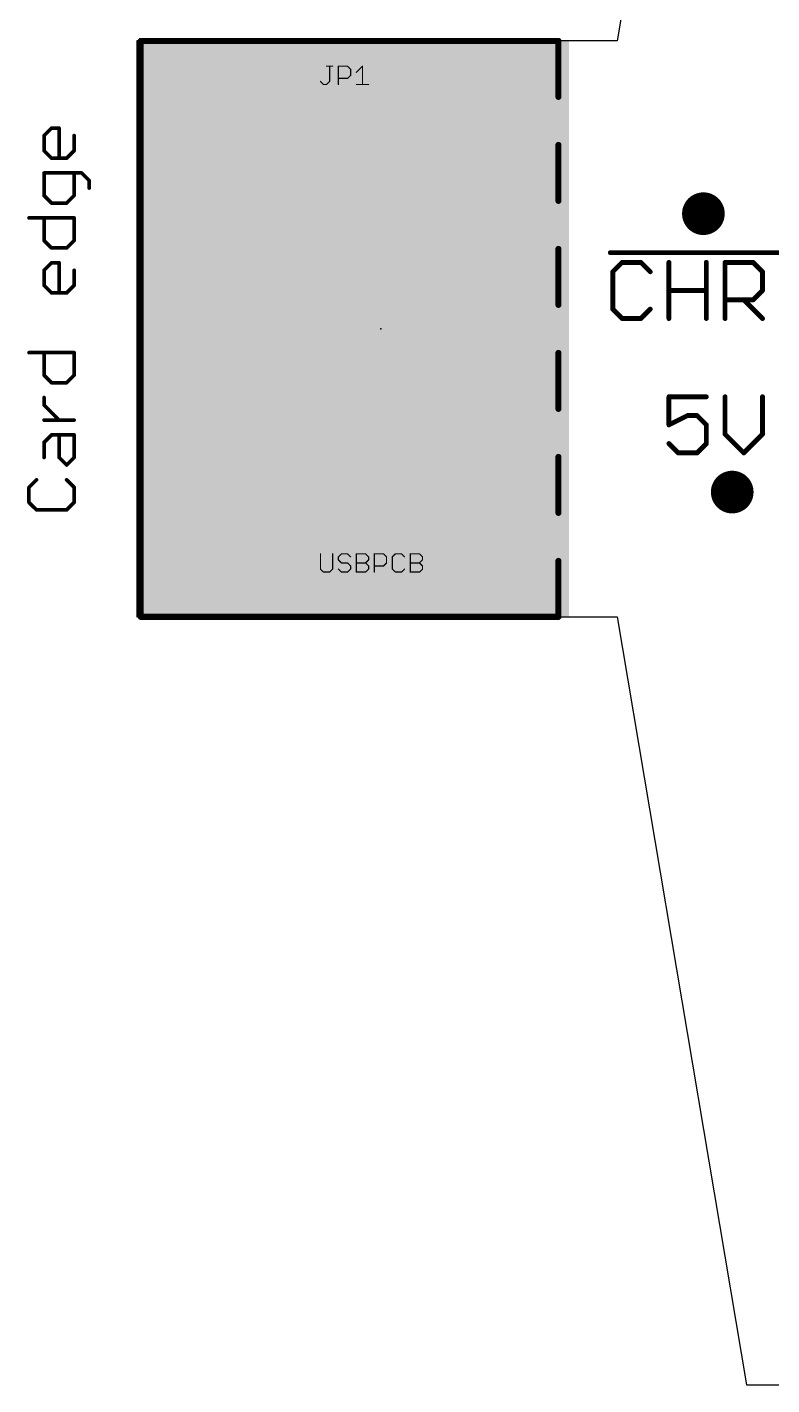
# Model space of a CAD drawing. Extents: x -2 to 100, y 0 to 44.
# Drawn here: x -2.29 to 13.23, y 0 to 28.29 of the extents above; entities that cross this region are included whole.
import ezdxf

# ---------------------------------------------------------------- set-up
doc = ezdxf.new("R2010")
doc.units = 0
for name, color, linetype in [('17', 94, 'CONTINUOUS'), ('20', 178, 'CONTINUOUS'), ('23', 178, 'CONTINUOUS'), ('25', 250, 'CONTINUOUS'), ('27', 250, 'CONTINUOUS'), ('41', 14, 'CONTINUOUS'), ('42', 174, 'CONTINUOUS'), ('48', 250, 'CONTINUOUS'), ('51', 250, 'CONTINUOUS')]:
    doc.layers.add(name, color=color, linetype=linetype)

# ---------------------------------------------------------------- blocks, each defined once
blk = doc.blocks.new('RECT')
blk.add_solid([(-0.5, -0.5), (0.5, -0.5), (-0.5, 0.5), (0.5, 0.5)])
blk = doc.blocks.new('ROUNDP')
at = {"const_width": 0.5}
blk.add_lwpolyline([(0, -0.25, 1), (0, 0.25, 1), (0, -0.25)], format="xyb", dxfattribs=at)

msp = doc.modelspace()

# ---------------------------------------------------------------- linework, layer by layer
at = {"layer": '20'}
for p, q in [((12.7, 44), (10, 28)), ((10, 28), (0, 28)), ((0, 28), (0, 16)), ((0, 16), (10, 16)), ((10, 16), (12.7, 0)), ((12.7, 0), (18, 0))]:
    msp.add_line(p, q, dxfattribs=at)
at = {"layer": '23'}
for p in [(11.8, 24.4), (5.08, 22), (12.4, 18.6)]:
    msp.add_point(p, dxfattribs=at)
at = {"layer": '25'}
for points, const_width in [([(3.9498, 27.474), (4.0769, 27.474)], 0.0254), ([(4.0134, 27.1563), (4.0134, 27.474)], 0.0254), ([(4.1969, 27.0927), (4.1969, 27.474)], 0.0254), ([(4.1969, 27.474), (4.3876, 27.474)], 0.0254), ([(4.3876, 27.474), (4.4511, 27.4105)], 0.0254), ([(4.5711, 27.3469), (4.6982, 27.474)], 0.0254), ([(4.6982, 27.474), (4.6982, 27.0927)], 0.0254), ([(3.8227, 27.1563), (3.8863, 27.0927)], 0.0254), ([(3.9498, 27.0927), (4.0134, 27.1563)], 0.0254), ([(4.3876, 27.2198), (4.1969, 27.2198)], 0.0254), ([(4.4511, 27.2834), (4.3876, 27.2198)], 0.0254), ([(4.4511, 27.4105), (4.4511, 27.2834)], 0.0254), ([(3.8863, 27.0927), (3.9498, 27.0927)], 0.0254), ([(4.5711, 27.0927), (4.8253, 27.0927)], 0.0254), ([(9.8612, 23.5874), (14.5388, 23.5874)], 0.1016), ([(10.1069, 23.3852), (9.912, 23.1903)], 0.1016), ([(9.912, 23.1903), (9.912, 22.4107)], 0.1016), ([(10.4967, 23.3852), (10.1069, 23.3852)], 0.1016), ([(10.6916, 23.1903), (10.4967, 23.3852)], 0.1016), ([(11.0814, 22.2158), (11.0814, 23.3852)], 0.1016), ([(11.861, 23.3852), (11.861, 22.2158)], 0.1016), ([(12.2508, 22.2158), (12.2508, 23.3852)], 0.1016), ([(12.2508, 23.3852), (12.8355, 23.3852)], 0.1016), ([(12.8355, 23.3852), (13.0304, 23.1903)], 0.1016), ([(13.0304, 23.1903), (13.0304, 22.8005)], 0.1016), ([(11.0814, 22.8005), (11.861, 22.8005)], 0.1016), ([(12.8355, 22.6056), (12.2508, 22.6056)], 0.1016), ([(12.6406, 22.6056), (13.0304, 22.2158)], 0.1016), ([(13.0304, 22.8005), (12.8355, 22.6056)], 0.1016), ([(9.912, 22.4107), (10.1069, 22.2158)], 0.1016), ([(10.4967, 22.2158), (10.6916, 22.4107)], 0.1016), ([(10.1069, 22.2158), (10.4967, 22.2158)], 0.1016), ([(11.861, 20.5852), (11.0814, 20.5852)], 0.1016), ([(11.0814, 20.5852), (11.0814, 20.0005)], 0.1016), ([(12.2508, 20.5852), (12.2508, 19.8056)], 0.1016), ([(13.0304, 19.8056), (13.0304, 20.5852)], 0.1016), ([(11.0814, 20.0005), (11.4712, 20.1954)], 0.1016), ([(11.4712, 20.1954), (11.6661, 20.1954)], 0.1016), ([(11.6661, 20.1954), (11.861, 20.0005)], 0.1016), ([(11.861, 20.0005), (11.861, 19.6107)], 0.1016), ([(12.2508, 19.8056), (12.6406, 19.4158)], 0.1016), ([(12.6406, 19.4158), (13.0304, 19.8056)], 0.1016), ([(11.2763, 19.4158), (11.0814, 19.6107)], 0.1016), ([(11.861, 19.6107), (11.6661, 19.4158)], 0.1016), ([(11.6661, 19.4158), (11.2763, 19.4158)], 0.1016)]:
    msp.add_lwpolyline(points, dxfattribs=dict(at, const_width=const_width))
for points, const_width in [([(3.9498, 27.4804, 1), (3.9498, 27.4677)], 0.0127), ([(4.0197, 27.474, 1), (4.007, 27.474)], 0.0127), ([(4.0769, 27.4677, 1), (4.0769, 27.4804)], 0.0127), ([(4.2033, 27.474, 1), (4.1906, 27.474)], 0.0127), ([(4.1969, 27.4804, 1), (4.1969, 27.4677)], 0.0127), ([(4.3921, 27.4785, 1), (4.3831, 27.4695)], 0.0127), ([(4.3876, 27.4677, 1), (4.3876, 27.4804)], 0.0127), ([(4.7046, 27.474, 1), (4.6919, 27.474)], 0.0127), ([(4.7027, 27.4695, 1), (4.6937, 27.4785)], 0.0127), ([(3.8272, 27.1607, 1), (3.8182, 27.1518)], 0.0127), ([(4.007, 27.1563, 1), (4.0197, 27.1563)], 0.0127), ([(4.0179, 27.1518, 1), (4.0089, 27.1607)], 0.0127), ([(4.1969, 27.2262, 1), (4.1969, 27.2135)], 0.0127), ([(4.3831, 27.2243, 1), (4.3921, 27.2153)], 0.0127), ([(4.3876, 27.2135, 1), (4.3876, 27.2262)], 0.0127), ([(4.4575, 27.4105, 1), (4.4448, 27.4105)], 0.0127), ([(4.4448, 27.2834, 1), (4.4575, 27.2834)], 0.0127), ([(4.4466, 27.406, 1), (4.4556, 27.415)], 0.0127), ([(4.4556, 27.2789, 1), (4.4466, 27.2879)], 0.0127), ([(4.5666, 27.3514, 1), (4.5756, 27.3424)], 0.0127), ([(3.8863, 27.0991, 1), (3.8863, 27.0863)], 0.0127), ([(3.8818, 27.0882, 1), (3.8907, 27.0972)], 0.0127), ([(3.9453, 27.0972, 1), (3.9543, 27.0882)], 0.0127), ([(3.9498, 27.0863, 1), (3.9498, 27.0991)], 0.0127), ([(4.1906, 27.0927, 1), (4.2033, 27.0927)], 0.0127), ([(4.5711, 27.0991, 1), (4.5711, 27.0863)], 0.0127), ([(4.6919, 27.0927, 1), (4.7046, 27.0927)], 0.0127), ([(4.8253, 27.0863, 1), (4.8253, 27.0991)], 0.0127), ([(9.8612, 23.6128, 1), (9.8612, 23.562)], 0.0508), ([(9.894, 23.2083, 1), (9.93, 23.1723)], 0.0508), ([(9.9374, 23.1903, 1), (9.8866, 23.1903)], 0.0508), ([(10.1069, 23.4106, 1), (10.1069, 23.3598)], 0.0508), ([(10.1249, 23.3672, 1), (10.0889, 23.4032)], 0.0508), ([(10.5147, 23.4032, 1), (10.4787, 23.3672)], 0.0508), ([(10.4967, 23.3598, 1), (10.4967, 23.4106)], 0.0508), ([(10.6736, 23.1723, 1), (10.7096, 23.2083)], 0.0508), ([(11.1068, 23.3852, 1), (11.056, 23.3852)], 0.0508), ([(11.8864, 23.3852, 1), (11.8356, 23.3852)], 0.0508), ([(12.2762, 23.3852, 1), (12.2254, 23.3852)], 0.0508), ([(12.2508, 23.4106, 1), (12.2508, 23.3598)], 0.0508), ([(12.8535, 23.4032, 1), (12.8175, 23.3672)], 0.0508), ([(12.8355, 23.3598, 1), (12.8355, 23.4106)], 0.0508), ([(13.0558, 23.1903, 1), (13.005, 23.1903)], 0.0508), ([(13.0124, 23.1723, 1), (13.0484, 23.2083)], 0.0508), ([(11.0814, 22.8259, 1), (11.0814, 22.7751)], 0.0508), ([(11.861, 22.7751, 1), (11.861, 22.8259)], 0.0508), ([(12.2508, 22.631, 1), (12.2508, 22.5802)], 0.0508), ([(12.6586, 22.6236, 1), (12.6226, 22.5876)], 0.0508), ([(12.8175, 22.6236, 1), (12.8535, 22.5876)], 0.0508), ([(12.8355, 22.5802, 1), (12.8355, 22.631)], 0.0508), ([(13.005, 22.8005, 1), (13.0558, 22.8005)], 0.0508), ([(13.0484, 22.7825, 1), (13.0124, 22.8185)], 0.0508), ([(9.93, 22.4287, 1), (9.894, 22.3927)], 0.0508), ([(9.8866, 22.4107, 1), (9.9374, 22.4107)], 0.0508), ([(10.7096, 22.3927, 1), (10.6736, 22.4287)], 0.0508), ([(10.1069, 22.2412, 1), (10.1069, 22.1904)], 0.0508), ([(10.0889, 22.1978, 1), (10.1249, 22.2338)], 0.0508), ([(10.4787, 22.2338, 1), (10.5147, 22.1978)], 0.0508), ([(10.4967, 22.1904, 1), (10.4967, 22.2412)], 0.0508), ([(11.056, 22.2158, 1), (11.1068, 22.2158)], 0.0508), ([(11.8356, 22.2158, 1), (11.8864, 22.2158)], 0.0508), ([(12.2254, 22.2158, 1), (12.2762, 22.2158)], 0.0508), ([(13.0124, 22.1978, 1), (13.0484, 22.2338)], 0.0508), ([(11.0814, 20.6106, 1), (11.0814, 20.5598)], 0.0508), ([(11.1068, 20.5852, 1), (11.056, 20.5852)], 0.0508), ([(11.861, 20.5598, 1), (11.861, 20.6106)], 0.0508), ([(12.2762, 20.5852, 1), (12.2254, 20.5852)], 0.0508), ([(13.0558, 20.5852, 1), (13.005, 20.5852)], 0.0508), ([(11.4712, 20.2208, 1), (11.4712, 20.17)], 0.0508), ([(11.4826, 20.1727, 1), (11.4598, 20.2181)], 0.0508), ([(11.6841, 20.2134, 1), (11.6481, 20.1774)], 0.0508), ([(11.6661, 20.17, 1), (11.6661, 20.2208)], 0.0508), ([(11.07, 20.0232, 1), (11.0928, 19.9778)], 0.0508), ([(11.056, 20.0005, 1), (11.1068, 20.0005)], 0.0508), ([(11.8864, 20.0005, 1), (11.8356, 20.0005)], 0.0508), ([(11.843, 19.9825, 1), (11.879, 20.0185)], 0.0508), ([(12.2688, 19.8236, 1), (12.2328, 19.7876)], 0.0508), ([(12.2254, 19.8056, 1), (12.2762, 19.8056)], 0.0508), ([(13.005, 19.8056, 1), (13.0558, 19.8056)], 0.0508), ([(13.0484, 19.7876, 1), (13.0124, 19.8236)], 0.0508), ([(11.0994, 19.6287, 1), (11.0634, 19.5927)], 0.0508), ([(11.8356, 19.6107, 1), (11.8864, 19.6107)], 0.0508), ([(11.879, 19.5927, 1), (11.843, 19.6287)], 0.0508), ([(11.2763, 19.4412, 1), (11.2763, 19.3904)], 0.0508), ([(11.2583, 19.3978, 1), (11.2943, 19.4338)], 0.0508), ([(11.6481, 19.4338, 1), (11.6841, 19.3978)], 0.0508), ([(11.6661, 19.3904, 1), (11.6661, 19.4412)], 0.0508), ([(12.6226, 19.4338, 1), (12.6586, 19.3978)], 0.0508), ([(12.6226, 19.3978, 1), (12.6586, 19.4338)], 0.0508)]:
    msp.add_lwpolyline(points, format="xyb", dxfattribs=dict(at, const_width=const_width))
at = {"layer": '27', "const_width": 0.0254}
for points in [[(3.8227, 17.314), (3.8227, 16.9963)], [(4.0769, 16.9963), (4.0769, 17.314)], [(4.2605, 17.314), (4.1969, 17.2505)], [(4.1969, 17.2505), (4.1969, 17.1869)], [(4.3876, 17.314), (4.2605, 17.314)], [(4.4511, 17.2505), (4.3876, 17.314)], [(4.5711, 16.9327), (4.5711, 17.314)], [(4.5711, 17.314), (4.7618, 17.314)], [(4.7618, 17.314), (4.8253, 17.2505)], [(4.8253, 17.2505), (4.8253, 17.1869)], [(4.9453, 16.9327), (4.9453, 17.314)], [(4.9453, 17.314), (5.136, 17.314)], [(5.136, 17.314), (5.1995, 17.2505)], [(5.1995, 17.2505), (5.1995, 17.1234)], [(5.3831, 17.314), (5.3195, 17.2505)], [(5.3195, 17.2505), (5.3195, 16.9963)], [(5.5102, 17.314), (5.3831, 17.314)], [(5.5737, 17.2505), (5.5102, 17.314)], [(5.6937, 16.9327), (5.6937, 17.314)], [(5.6937, 17.314), (5.8844, 17.314)], [(5.8844, 17.314), (5.9479, 17.2505)], [(5.9479, 17.2505), (5.9479, 17.1869)], [(3.8227, 16.9963), (3.8863, 16.9327)], [(4.0134, 16.9327), (4.0769, 16.9963)], [(4.1969, 17.1869), (4.2605, 17.1234)], [(4.2605, 16.9327), (4.1969, 16.9963)], [(4.2605, 17.1234), (4.3876, 17.1234)], [(4.3876, 17.1234), (4.4511, 17.0598)], [(4.4511, 16.9963), (4.3876, 16.9327)], [(4.4511, 17.0598), (4.4511, 16.9963)], [(4.5711, 17.1234), (4.7618, 17.1234)], [(4.8253, 17.1869), (4.7618, 17.1234)], [(4.7618, 17.1234), (4.8253, 17.0598)], [(4.8253, 16.9963), (4.7618, 16.9327)], [(4.8253, 17.0598), (4.8253, 16.9963)], [(5.136, 17.0598), (4.9453, 17.0598)], [(5.1995, 17.1234), (5.136, 17.0598)], [(5.3195, 16.9963), (5.3831, 16.9327)], [(5.5102, 16.9327), (5.5737, 16.9963)], [(5.6937, 17.1234), (5.8844, 17.1234)], [(5.9479, 17.1869), (5.8844, 17.1234)], [(5.8844, 17.1234), (5.9479, 17.0598)], [(5.9479, 16.9963), (5.8844, 16.9327)], [(5.9479, 17.0598), (5.9479, 16.9963)], [(3.8863, 16.9327), (4.0134, 16.9327)], [(4.3876, 16.9327), (4.2605, 16.9327)], [(4.7618, 16.9327), (4.5711, 16.9327)], [(5.3831, 16.9327), (5.5102, 16.9327)], [(5.8844, 16.9327), (5.6937, 16.9327)]]:
    msp.add_lwpolyline(points, dxfattribs=at)
at = {"layer": '27', "const_width": 0.0127}
for points in [[(3.8291, 17.314, 1), (3.8164, 17.314)], [(4.0833, 17.314, 1), (4.0706, 17.314)], [(4.2033, 17.2505, 1), (4.1906, 17.2505)], [(4.1924, 17.255, 1), (4.2014, 17.246)], [(4.2605, 17.3204, 1), (4.2605, 17.3077)], [(4.2649, 17.3095, 1), (4.256, 17.3185)], [(4.3921, 17.3185, 1), (4.3831, 17.3095)], [(4.3876, 17.3077, 1), (4.3876, 17.3204)], [(4.4466, 17.246, 1), (4.4556, 17.255)], [(4.5711, 17.3204, 1), (4.5711, 17.3077)], [(4.5775, 17.314, 1), (4.5648, 17.314)], [(4.7663, 17.3185, 1), (4.7573, 17.3095)], [(4.7618, 17.3077, 1), (4.7618, 17.3204)], [(4.8317, 17.2505, 1), (4.819, 17.2505)], [(4.8208, 17.246, 1), (4.8298, 17.255)], [(4.9453, 17.3204, 1), (4.9453, 17.3077)], [(4.9517, 17.314, 1), (4.939, 17.314)], [(5.1405, 17.3185, 1), (5.1315, 17.3095)], [(5.136, 17.3077, 1), (5.136, 17.3204)], [(5.2059, 17.2505, 1), (5.1932, 17.2505)], [(5.195, 17.246, 1), (5.204, 17.255)], [(5.3259, 17.2505, 1), (5.3132, 17.2505)], [(5.315, 17.255, 1), (5.324, 17.246)], [(5.3831, 17.3204, 1), (5.3831, 17.3077)], [(5.3876, 17.3095, 1), (5.3786, 17.3185)], [(5.5147, 17.3185, 1), (5.5057, 17.3095)], [(5.5102, 17.3077, 1), (5.5102, 17.3204)], [(5.5693, 17.246, 1), (5.5782, 17.255)], [(5.6937, 17.3204, 1), (5.6937, 17.3077)], [(5.7001, 17.314, 1), (5.6874, 17.314)], [(5.8889, 17.3185, 1), (5.8799, 17.3095)], [(5.8844, 17.3077, 1), (5.8844, 17.3204)], [(5.9543, 17.2505, 1), (5.9416, 17.2505)], [(5.9435, 17.246, 1), (5.9524, 17.255)], [(3.8272, 17.0007, 1), (3.8182, 16.9918)], [(3.8164, 16.9963, 1), (3.8291, 16.9963)], [(4.0706, 16.9963, 1), (4.0833, 16.9963)], [(4.0814, 16.9918, 1), (4.0724, 17.0007)], [(4.2014, 17.1914, 1), (4.1924, 17.1824)], [(4.1906, 17.1869, 1), (4.2033, 17.1869)], [(4.2014, 17.0007, 1), (4.1924, 16.9918)], [(4.2605, 17.1297, 1), (4.2605, 17.117)], [(4.256, 17.1189, 1), (4.2649, 17.1279)], [(4.3921, 17.1279, 1), (4.3831, 17.1189)], [(4.3876, 17.117, 1), (4.3876, 17.1297)], [(4.4575, 17.0598, 1), (4.4448, 17.0598)], [(4.4448, 16.9963, 1), (4.4575, 16.9963)], [(4.4466, 17.0553, 1), (4.4556, 17.0643)], [(4.4556, 16.9918, 1), (4.4466, 17.0007)], [(4.5711, 17.1297, 1), (4.5711, 17.117)], [(4.7663, 17.1279, 1), (4.7573, 17.1189)], [(4.7573, 17.1279, 1), (4.7663, 17.1189)], [(4.7618, 17.117, 1), (4.7618, 17.1297)], [(4.819, 17.1869, 1), (4.8317, 17.1869)], [(4.8317, 17.0598, 1), (4.819, 17.0598)], [(4.819, 16.9963, 1), (4.8317, 16.9963)], [(4.8298, 17.1824, 1), (4.8208, 17.1914)], [(4.8208, 17.0553, 1), (4.8298, 17.0643)], [(4.8298, 16.9918, 1), (4.8208, 17.0007)], [(4.9453, 17.0662, 1), (4.9453, 17.0535)], [(5.1315, 17.0643, 1), (5.1405, 17.0553)], [(5.136, 17.0535, 1), (5.136, 17.0662)], [(5.1932, 17.1234, 1), (5.2059, 17.1234)], [(5.204, 17.1189, 1), (5.195, 17.1279)], [(5.324, 17.0007, 1), (5.315, 16.9918)], [(5.3132, 16.9963, 1), (5.3259, 16.9963)], [(5.5782, 16.9918, 1), (5.5693, 17.0007)], [(5.6937, 17.1297, 1), (5.6937, 17.117)], [(5.8889, 17.1279, 1), (5.8799, 17.1189)], [(5.8799, 17.1279, 1), (5.8889, 17.1189)], [(5.8844, 17.117, 1), (5.8844, 17.1297)], [(5.9416, 17.1869, 1), (5.9543, 17.1869)], [(5.9543, 17.0598, 1), (5.9416, 17.0598)], [(5.9416, 16.9963, 1), (5.9543, 16.9963)], [(5.9524, 17.1824, 1), (5.9435, 17.1914)], [(5.9435, 17.0553, 1), (5.9524, 17.0643)], [(5.9524, 16.9918, 1), (5.9435, 17.0007)], [(3.8863, 16.9391, 1), (3.8863, 16.9263)], [(3.8818, 16.9282, 1), (3.8907, 16.9372)], [(4.0089, 16.9372, 1), (4.0179, 16.9282)], [(4.0134, 16.9263, 1), (4.0134, 16.9391)], [(4.2605, 16.9391, 1), (4.2605, 16.9263)], [(4.256, 16.9282, 1), (4.2649, 16.9372)], [(4.3831, 16.9372, 1), (4.3921, 16.9282)], [(4.3876, 16.9263, 1), (4.3876, 16.9391)], [(4.5711, 16.9391, 1), (4.5711, 16.9263)], [(4.5648, 16.9327, 1), (4.5775, 16.9327)], [(4.7573, 16.9372, 1), (4.7663, 16.9282)], [(4.7618, 16.9263, 1), (4.7618, 16.9391)], [(4.939, 16.9327, 1), (4.9517, 16.9327)], [(5.3831, 16.9391, 1), (5.3831, 16.9263)], [(5.3786, 16.9282, 1), (5.3876, 16.9372)], [(5.5057, 16.9372, 1), (5.5147, 16.9282)], [(5.5102, 16.9263, 1), (5.5102, 16.9391)], [(5.6937, 16.9391, 1), (5.6937, 16.9263)], [(5.6874, 16.9327, 1), (5.7001, 16.9327)], [(5.8799, 16.9372, 1), (5.8889, 16.9282)], [(5.8844, 16.9263, 1), (5.8844, 16.9391)]]:
    msp.add_lwpolyline(points, format="xyb", dxfattribs=at)
at = {"layer": '48', "const_width": 0.0762}
for points in [[(-1.9352, 26.0266), (-1.7784, 26.1834)], [(-1.9352, 25.7131), (-1.9352, 26.0266)], [(-1.7784, 26.1834), (-1.6216, 26.1834)], [(-1.6216, 26.1834), (-1.6216, 25.5563)], [(-1.3081, 26.0266), (-1.3081, 25.7131)], [(-1.7784, 25.5563), (-1.9352, 25.7131)], [(-1.3081, 25.7131), (-1.4649, 25.5563)], [(-1.4649, 25.5563), (-1.7784, 25.5563)], [(-1.1513, 25.2479), (-1.9352, 25.2479)], [(-1.9352, 25.2479), (-1.9352, 24.7776)], [(-1.3081, 24.7776), (-1.3081, 25.2479)], [(-0.9946, 25.0911), (-1.1513, 25.2479)], [(-0.9946, 24.9343), (-0.9946, 25.0911)], [(-1.9352, 24.7776), (-1.7784, 24.6208)], [(-1.7784, 24.6208), (-1.4649, 24.6208)], [(-1.4649, 24.6208), (-1.3081, 24.7776)], [(-2.2487, 24.3124), (-1.3081, 24.3124)], [(-1.9352, 23.8421), (-1.9352, 24.3124)], [(-1.3081, 24.3124), (-1.3081, 23.8421)], [(-1.7784, 23.6853), (-1.9352, 23.8421)], [(-1.3081, 23.8421), (-1.4649, 23.6853)], [(-1.4649, 23.6853), (-1.7784, 23.6853)], [(-1.9352, 23.2201), (-1.7784, 23.3768)], [(-1.9352, 22.9065), (-1.9352, 23.2201)], [(-1.7784, 23.3768), (-1.6216, 23.3768)], [(-1.6216, 23.3768), (-1.6216, 22.7498)], [(-1.3081, 23.2201), (-1.3081, 22.9065)], [(-1.7784, 22.7498), (-1.9352, 22.9065)], [(-1.3081, 22.9065), (-1.4649, 22.7498)], [(-1.4649, 22.7498), (-1.7784, 22.7498)], [(-2.2487, 21.5058), (-1.3081, 21.5058)], [(-1.9352, 21.0355), (-1.9352, 21.5058)], [(-1.3081, 21.5058), (-1.3081, 21.0355)], [(-1.7784, 20.8787), (-1.9352, 21.0355)], [(-1.3081, 21.0355), (-1.4649, 20.8787)], [(-1.4649, 20.8787), (-1.7784, 20.8787)], [(-1.9352, 20.4127), (-1.9352, 20.5694)], [(-1.6216, 20.0991), (-1.9352, 20.4127)], [(-1.3081, 20.0991), (-1.9352, 20.0991)], [(-1.9352, 19.6339), (-1.7784, 19.7907)], [(-1.7784, 19.7907), (-1.3081, 19.7907)], [(-1.6216, 19.3204), (-1.6216, 19.7907)], [(-1.3081, 19.7907), (-1.3081, 19.3204)], [(-1.9352, 19.3204), (-1.9352, 19.6339)], [(-1.4649, 19.1636), (-1.6216, 19.3204)], [(-1.3081, 19.3204), (-1.4649, 19.1636)], [(-2.0919, 18.8552), (-2.2487, 18.6984)], [(-2.2487, 18.6984), (-2.2487, 18.3849)], [(-1.3081, 18.6984), (-1.4649, 18.8552)], [(-1.3081, 18.3849), (-1.3081, 18.6984)], [(-2.2487, 18.3849), (-2.0919, 18.2281)], [(-1.4649, 18.2281), (-1.3081, 18.3849)], [(-2.0919, 18.2281), (-1.4649, 18.2281)]]:
    msp.add_lwpolyline(points, dxfattribs=at)
at = {"layer": '48', "const_width": 0.0381}
for points in [[(-1.9161, 26.0266, 1), (-1.9542, 26.0266)], [(-1.9486, 26.0401, 1), (-1.9217, 26.0132)], [(-1.7784, 26.2024, 1), (-1.7784, 26.1643)], [(-1.7649, 26.1699, 1), (-1.7919, 26.1969)], [(-1.6026, 26.1834, 1), (-1.6407, 26.1834)], [(-1.6216, 26.1643, 1), (-1.6216, 26.2024)], [(-1.2891, 26.0266, 1), (-1.3272, 26.0266)], [(-1.9217, 25.7266, 1), (-1.9486, 25.6996)], [(-1.2946, 25.6996, 1), (-1.3216, 25.7266)], [(-1.9542, 25.7131, 1), (-1.9161, 25.7131)], [(-1.7784, 25.5754, 1), (-1.7784, 25.5373)], [(-1.7919, 25.5429, 1), (-1.7649, 25.5698)], [(-1.6407, 25.5563, 1), (-1.6026, 25.5563)], [(-1.4783, 25.5698, 1), (-1.4514, 25.5429)], [(-1.4649, 25.5373, 1), (-1.4649, 25.5754)], [(-1.3272, 25.7131, 1), (-1.2891, 25.7131)], [(-1.9352, 25.2669, 1), (-1.9352, 25.2288)], [(-1.9161, 25.2479, 1), (-1.9542, 25.2479)], [(-1.2891, 25.2479, 1), (-1.3272, 25.2479)], [(-1.1379, 25.2613, 1), (-1.1648, 25.2344)], [(-1.1513, 25.2288, 1), (-1.1513, 25.2669)], [(-0.9755, 25.0911, 1), (-1.0136, 25.0911)], [(-1.0136, 24.9343, 1), (-0.9755, 24.9343)], [(-1.008, 25.0776, 1), (-0.9811, 25.1046)], [(-1.9217, 24.791, 1), (-1.9486, 24.7641)], [(-1.9542, 24.7776, 1), (-1.9161, 24.7776)], [(-1.7784, 24.6399, 1), (-1.7784, 24.6018)], [(-1.7919, 24.6073, 1), (-1.7649, 24.6343)], [(-1.4783, 24.6343, 1), (-1.4514, 24.6073)], [(-1.4649, 24.6018, 1), (-1.4649, 24.6399)], [(-1.3272, 24.7776, 1), (-1.2891, 24.7776)], [(-1.2946, 24.7641, 1), (-1.3216, 24.791)], [(-2.2487, 24.3314, 1), (-2.2487, 24.2933)], [(-1.9161, 24.3124, 1), (-1.9542, 24.3124)], [(-1.2891, 24.3124, 1), (-1.3272, 24.3124)], [(-1.3081, 24.2933, 1), (-1.3081, 24.3314)], [(-1.9217, 23.8555, 1), (-1.9486, 23.8286)], [(-1.9542, 23.8421, 1), (-1.9161, 23.8421)], [(-1.3272, 23.8421, 1), (-1.2891, 23.8421)], [(-1.2946, 23.8286, 1), (-1.3216, 23.8555)], [(-1.7784, 23.7043, 1), (-1.7784, 23.6662)], [(-1.7919, 23.6718, 1), (-1.7649, 23.6988)], [(-1.4783, 23.6988, 1), (-1.4514, 23.6718)], [(-1.4649, 23.6662, 1), (-1.4649, 23.7043)], [(-1.9161, 23.2201, 1), (-1.9542, 23.2201)], [(-1.9486, 23.2335, 1), (-1.9217, 23.2066)], [(-1.7784, 23.3959, 1), (-1.7784, 23.3578)], [(-1.7649, 23.3634, 1), (-1.7919, 23.3903)], [(-1.6026, 23.3768, 1), (-1.6407, 23.3768)], [(-1.6216, 23.3578, 1), (-1.6216, 23.3959)], [(-1.2891, 23.2201, 1), (-1.3272, 23.2201)], [(-1.9217, 22.92, 1), (-1.9486, 22.8931)], [(-1.9542, 22.9065, 1), (-1.9161, 22.9065)], [(-1.3272, 22.9065, 1), (-1.2891, 22.9065)], [(-1.2946, 22.8931, 1), (-1.3216, 22.92)], [(-1.7784, 22.7688, 1), (-1.7784, 22.7307)], [(-1.7919, 22.7363, 1), (-1.7649, 22.7632)], [(-1.6407, 22.7498, 1), (-1.6026, 22.7498)], [(-1.4783, 22.7632, 1), (-1.4514, 22.7363)], [(-1.4649, 22.7307, 1), (-1.4649, 22.7688)], [(-2.2487, 21.5249, 1), (-2.2487, 21.4868)], [(-1.9161, 21.5058, 1), (-1.9542, 21.5058)], [(-1.2891, 21.5058, 1), (-1.3272, 21.5058)], [(-1.3081, 21.4868, 1), (-1.3081, 21.5249)], [(-1.9217, 21.049, 1), (-1.9486, 21.022)], [(-1.9542, 21.0355, 1), (-1.9161, 21.0355)], [(-1.3272, 21.0355, 1), (-1.2891, 21.0355)], [(-1.2946, 21.022, 1), (-1.3216, 21.049)], [(-1.7784, 20.8978, 1), (-1.7784, 20.8597)], [(-1.7919, 20.8653, 1), (-1.7649, 20.8922)], [(-1.4783, 20.8922, 1), (-1.4514, 20.8653)], [(-1.4649, 20.8597, 1), (-1.4649, 20.8978)], [(-1.9161, 20.5694, 1), (-1.9542, 20.5694)], [(-1.9217, 20.4261, 1), (-1.9486, 20.3992)], [(-1.9542, 20.4127, 1), (-1.9161, 20.4127)], [(-1.9352, 20.1182, 1), (-1.9352, 20.0801)], [(-1.6351, 20.0857, 1), (-1.6082, 20.1126)], [(-1.3081, 20.0801, 1), (-1.3081, 20.1182)], [(-1.7784, 19.8097, 1), (-1.7784, 19.7716)], [(-1.7649, 19.7772, 1), (-1.7919, 19.8042)], [(-1.6026, 19.7907, 1), (-1.6407, 19.7907)], [(-1.2891, 19.7907, 1), (-1.3272, 19.7907)], [(-1.3081, 19.7716, 1), (-1.3081, 19.8097)], [(-1.9486, 19.6474, 1), (-1.9217, 19.6204)], [(-1.9161, 19.6339, 1), (-1.9542, 19.6339)], [(-1.9542, 19.3204, 1), (-1.9161, 19.3204)], [(-1.6082, 19.3339, 1), (-1.6351, 19.3069)], [(-1.6407, 19.3204, 1), (-1.6026, 19.3204)], [(-1.3272, 19.3204, 1), (-1.2891, 19.3204)], [(-1.2946, 19.3069, 1), (-1.3216, 19.3339)], [(-1.4783, 19.1771, 1), (-1.4514, 19.1501)], [(-1.4783, 19.1501, 1), (-1.4514, 19.1771)], [(-2.2297, 18.6984, 1), (-2.2678, 18.6984)], [(-2.2622, 18.7119, 1), (-2.2352, 18.6849)], [(-2.0785, 18.8417, 1), (-2.1054, 18.8686)], [(-1.4514, 18.8686, 1), (-1.4783, 18.8417)], [(-1.2891, 18.6984, 1), (-1.3272, 18.6984)], [(-1.3216, 18.6849, 1), (-1.2946, 18.7119)], [(-2.2352, 18.3983, 1), (-2.2622, 18.3714)], [(-2.2678, 18.3849, 1), (-2.2297, 18.3849)], [(-1.3272, 18.3849, 1), (-1.2891, 18.3849)], [(-1.2946, 18.3714, 1), (-1.3216, 18.3983)], [(-2.0919, 18.2472, 1), (-2.0919, 18.2091)], [(-2.1054, 18.2146, 1), (-2.0785, 18.2416)], [(-1.4783, 18.2416, 1), (-1.4514, 18.2146)], [(-1.4649, 18.2091, 1), (-1.4649, 18.2472)]]:
    msp.add_lwpolyline(points, format="xyb", dxfattribs=at)
at = {"layer": '51', "const_width": 0.127}
for points in [[(0.08, 28), (8.78, 28)], [(0.08, 16), (0.08, 28)], [(8.78, 28), (8.78, 26.8333)], [(8.78, 25.8333), (8.78, 24.6667)], [(8.78, 23.6667), (8.78, 22.5)], [(8.78, 21.5), (8.78, 20.3333)], [(8.78, 19.3333), (8.78, 18.1667)], [(8.78, 17.1667), (8.78, 16)], [(8.78, 16), (0.08, 16)]]:
    msp.add_lwpolyline(points, dxfattribs=at)
at = {"layer": '51', "const_width": 0.0635}
for points in [[(0.1118, 28, 1), (0.0483, 28)], [(0.08, 28.0317, 1), (0.08, 27.9683)], [(8.8118, 28, 1), (8.7483, 28)], [(8.78, 27.9683, 1), (8.78, 28.0317)], [(8.7483, 26.8333, 1), (8.8118, 26.8333)], [(8.8118, 25.8333, 1), (8.7483, 25.8333)], [(8.7483, 24.6667, 1), (8.8118, 24.6667)], [(8.8118, 23.6667, 1), (8.7483, 23.6667)], [(8.7483, 22.5, 1), (8.8118, 22.5)], [(8.8118, 21.5, 1), (8.7483, 21.5)], [(8.7483, 20.3333, 1), (8.8118, 20.3333)], [(8.8118, 19.3333, 1), (8.7483, 19.3333)], [(8.7483, 18.1667, 1), (8.8118, 18.1667)], [(8.8118, 17.1667, 1), (8.7483, 17.1667)], [(0.08, 16.0317, 1), (0.08, 15.9682)], [(0.0483, 16, 1), (0.1118, 16)], [(8.7483, 16, 1), (8.8118, 16)], [(8.78, 15.9682, 1), (8.78, 16.0317)]]:
    msp.add_lwpolyline(points, format="xyb", dxfattribs=at)

# ---------------------------------------------------------------- block references
at = {"layer": '17', "xscale": 0.889, "yscale": 0.889}
for p in [(11.8, 24.4), (11.8, 24.4), (12.4, 18.6), (12.4, 18.6)]:
    msp.add_blockref('ROUNDP', p, dxfattribs=at)
at = {"layer": '41', "xscale": 8.382, "yscale": 6}
msp.add_blockref('RECT', (4.191, 22), dxfattribs=at)
at = {"layer": '42', "xscale": 9, "yscale": 12}
msp.add_blockref('RECT', (4.5, 22), dxfattribs=at)

doc.saveas('drawing.dxf')
